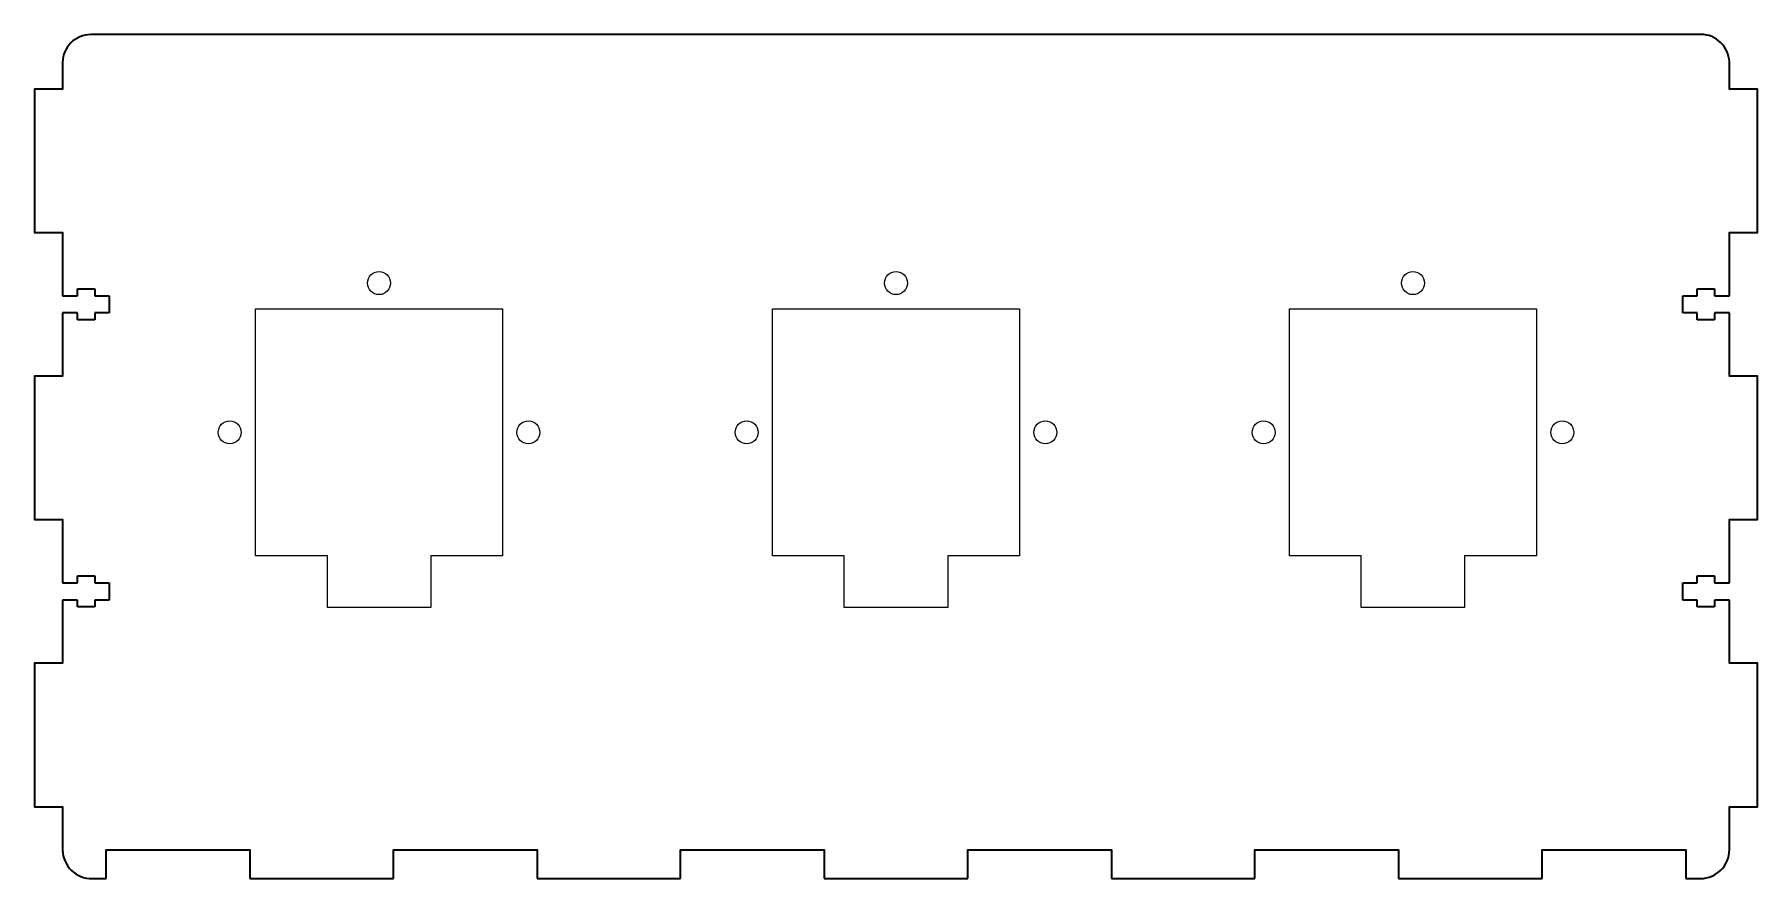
# Model space of a CAD drawing. Header units: millimetres. Extents: x -150 to 150, y -73 to 73.
import ezdxf

# ---------------------------------------------------------------- set-up
doc = ezdxf.new("R2010")
doc.units = ezdxf.units.MM
doc.header["$MEASUREMENT"] = 0
doc.layers.add('layer 1', color=18, linetype='Continuous')

msp = doc.modelspace()

# ---------------------------------------------------------------- linework, layer by layer
at = {"layer": 'layer 1', "color": 18}
for centre in [(-90, 30.2), (0, 30.2), (90, 30.2), (-116, 4.2), (-64, 4.2), (-26, 4.2), (26, 4.2), (64, 4.2), (116, 4.2)]:
    msp.add_circle(centre, 2, dxfattribs=at)
at = {"layer": 'layer 1', "color": 5, "lineweight": 35}
for points, knots in [([(145.1, 28), (145.1, 33.71), (145.1, 39), (145.1, 39), (145.1, 39), (150, 39), (150, 39), (150, 39), (150, 64), (150, 64), (150, 64), (145.1, 64), (145.1, 64), (145.1, 64), (145.1, 68.71), (145.1, 68.71), (145.1, 68.71), (145.06, 69.2), (145.06, 69.2), (145.06, 69.2), (144.97, 69.68), (144.97, 69.68), (144.97, 69.68), (144.83, 70.14), (144.83, 70.14), (144.83, 70.14), (144.66, 70.58), (144.66, 70.58), (144.66, 70.58), (144.44, 71), (144.44, 71), (144.44, 71), (144.19, 71.4), (144.19, 71.4), (144.19, 71.4), (143.9, 71.77), (143.9, 71.77), (143.9, 71.77), (143.58, 72.1), (143.58, 72.1), (143.58, 72.1), (143.23, 72.41), (143.23, 72.41), (143.23, 72.41), (142.86, 72.69), (142.86, 72.69), (142.86, 72.69), (142.45, 72.93), (142.45, 72.93), (142.45, 72.93), (142.02, 73.13), (142.02, 73.13), (142.02, 73.13), (141.58, 73.29), (141.58, 73.29), (141.58, 73.29), (141.11, 73.4), (141.11, 73.4), (141.11, 73.4), (140.63, 73.47), (140.63, 73.47), (140.63, 73.47), (140.13, 73.5), (140.13, 73.5), (140.13, 73.5), (-140.21, 73.5), (-140.21, 73.5), (-140.21, 73.5), (-140.71, 73.46), (-140.71, 73.46), (-140.71, 73.46), (-141.19, 73.38), (-141.19, 73.38), (-141.19, 73.38), (-141.65, 73.26), (-141.65, 73.26), (-141.65, 73.26), (-142.1, 73.09), (-142.1, 73.09), (-142.1, 73.09), (-142.52, 72.88), (-142.52, 72.88), (-142.52, 72.88), (-142.92, 72.64), (-142.92, 72.64), (-142.92, 72.64), (-143.3, 72.36), (-143.3, 72.36), (-143.3, 72.36), (-143.64, 72.04), (-143.64, 72.04), (-143.64, 72.04), (-143.96, 71.7), (-143.96, 71.7), (-143.96, 71.7), (-144.24, 71.33), (-144.24, 71.33), (-144.24, 71.33), (-144.48, 70.93), (-144.48, 70.93), (-144.48, 70.93), (-144.69, 70.5), (-144.69, 70.5), (-144.69, 70.5), (-144.86, 70.06), (-144.86, 70.06), (-144.86, 70.06), (-144.98, 69.59), (-144.98, 69.59), (-144.98, 69.59), (-145.06, 69.11), (-145.06, 69.11), (-145.06, 69.11), (-145.1, 68.62), (-145.1, 68.62), (-145.1, 68.62), (-145.1, 64), (-145.1, 64), (-145.1, 64), (-150, 64), (-150, 64), (-150, 64), (-150, 39), (-150, 39), (-150, 39), (-145.1, 39), (-145.1, 39), (-145.1, 39), (-145.1, 33.71), (-145.1, 28)], [16.3146182, 16.3146182, 16.3146182, 16.3146182, 16.3196173, 16.3196173, 16.3196173, 16.3304869, 16.3304869, 16.3304869, 16.3413565, 16.3413565, 16.3413565, 16.352226, 16.352226, 16.352226, 16.3630956, 16.3630956, 16.3630956, 16.3739652, 16.3739652, 16.3739652, 16.3848347, 16.3848347, 16.3848347, 16.3957043, 16.3957043, 16.3957043, 16.4065739, 16.4065739, 16.4065739, 16.4174434, 16.4174434, 16.4174434, 16.428313, 16.428313, 16.428313, 16.4391826, 16.4391826, 16.4391826, 16.4500521, 16.4500521, 16.4500521, 16.4609217, 16.4609217, 16.4609217, 16.4717913, 16.4717913, 16.4717913, 16.4826608, 16.4826608, 16.4826608, 16.4935304, 16.4935304, 16.4935304, 16.5043999, 16.5043999, 16.5043999, 16.5152695, 16.5152695, 16.5152695, 16.5261391, 16.5261391, 16.5261391, 16.5370086, 16.5370086, 16.5370086, 16.5478782, 16.5478782, 16.5478782, 16.5587478, 16.5587478, 16.5587478, 16.5696173, 16.5696173, 16.5696173, 16.5804869, 16.5804869, 16.5804869, 16.5913565, 16.5913565, 16.5913565, 16.602226, 16.602226, 16.602226, 16.6130956, 16.6130956, 16.6130956, 16.6239652, 16.6239652, 16.6239652, 16.6348347, 16.6348347, 16.6348347, 16.6457043, 16.6457043, 16.6457043, 16.6565739, 16.6565739, 16.6565739, 16.6674434, 16.6674434, 16.6674434, 16.678313, 16.678313, 16.678313, 16.6891826, 16.6891826, 16.6891826, 16.7000521, 16.7000521, 16.7000521, 16.7109217, 16.7109217, 16.7109217, 16.7217913, 16.7217913, 16.7217913, 16.7326608, 16.7326608, 16.7326608, 16.7435304, 16.7435304, 16.7435304, 16.7543999, 16.7543999, 16.7543999, 16.7652695, 16.7652695, 16.7652695, 16.7702688, 16.7702688, 16.7702688, 16.7702688]), ([(-145.1, 25), (-145.1, 19.29), (-145.1, 14), (-145.1, 14), (-145.1, 14), (-150, 14), (-150, 14), (-150, 14), (-150, -11), (-150, -11), (-150, -11), (-145.1, -11), (-145.1, -11), (-145.1, -11), (-145.1, -16.29), (-145.1, -22)], [8.79791971, 8.79791971, 8.79791971, 8.79791971, 8.8029186, 8.8029186, 8.8029186, 8.81378817, 8.81378817, 8.81378817, 8.82465773, 8.82465773, 8.82465773, 8.8355273, 8.8355273, 8.8355273, 8.84052625, 8.84052625, 8.84052625, 8.84052625]), ([(145.1, -22), (145.1, -16.29), (145.1, -11), (145.1, -11), (145.1, -11), (150, -11), (150, -11), (150, -11), (150, 14), (150, 14), (150, 14), (145.1, 14), (145.1, 14), (145.1, 14), (145.1, 19.29), (145.1, 25)], [15.43909294, 15.43909294, 15.43909294, 15.43909294, 15.44409172, 15.44409172, 15.44409172, 15.45496128, 15.45496128, 15.45496128, 15.46583085, 15.46583085, 15.46583085, 15.47670042, 15.47670042, 15.47670042, 15.48169948, 15.48169948, 15.48169948, 15.48169948]), ([(-145.1, -25), (-145.1, -30.71), (-145.1, -36), (-145.1, -36), (-145.1, -36), (-150, -36), (-150, -36), (-150, -36), (-150, -61), (-150, -61), (-150, -61), (-145.1, -61), (-145.1, -61), (-145.1, -61), (-145.1, -68.55), (-145.1, -68.55), (-145.1, -68.55), (-145.06, -69.07), (-145.06, -69.07), (-145.06, -69.07), (-144.98, -69.56), (-144.98, -69.56), (-144.98, -69.56), (-144.84, -70.05), (-144.84, -70.05), (-144.84, -70.05), (-144.67, -70.5), (-144.67, -70.5), (-144.67, -70.5), (-144.45, -70.94), (-144.45, -70.94), (-144.45, -70.94), (-144.19, -71.35), (-144.19, -71.35), (-144.19, -71.35), (-143.89, -71.73), (-143.89, -71.73), (-143.89, -71.73), (-143.56, -72.09), (-143.56, -72.09), (-143.56, -72.09), (-143.19, -72.4), (-143.19, -72.4), (-143.19, -72.4), (-142.8, -72.69), (-142.8, -72.69), (-142.8, -72.69), (-142.38, -72.93), (-142.38, -72.93), (-142.38, -72.93), (-141.94, -73.14), (-141.94, -73.14), (-141.94, -73.14), (-141.47, -73.3), (-141.47, -73.3), (-141.47, -73.3), (-140.99, -73.41), (-140.99, -73.41), (-140.99, -73.41), (-140.48, -73.48), (-140.48, -73.48), (-140.48, -73.48), (-139.97, -73.5), (-139.97, -73.5), (-139.97, -73.5), (-139.11, -73.5), (-137.5, -73.5)], [9.6648637, 9.6648637, 9.6648637, 9.6648637, 9.6698629, 9.6698629, 9.6698629, 9.6807325, 9.6807325, 9.6807325, 9.6916021, 9.6916021, 9.6916021, 9.7024716, 9.7024716, 9.7024716, 9.7133412, 9.7133412, 9.7133412, 9.7242108, 9.7242108, 9.7242108, 9.7350803, 9.7350803, 9.7350803, 9.7459499, 9.7459499, 9.7459499, 9.7568195, 9.7568195, 9.7568195, 9.767689, 9.767689, 9.767689, 9.7785586, 9.7785586, 9.7785586, 9.7894282, 9.7894282, 9.7894282, 9.8002977, 9.8002977, 9.8002977, 9.8111673, 9.8111673, 9.8111673, 9.8220369, 9.8220369, 9.8220369, 9.8329064, 9.8329064, 9.8329064, 9.843776, 9.843776, 9.843776, 9.8546455, 9.8546455, 9.8546455, 9.8655151, 9.8655151, 9.8655151, 9.8763847, 9.8763847, 9.8763847, 9.8872542, 9.8872542, 9.8872542, 9.8878548, 9.8878548, 9.8878548, 9.8878548]), ([(137.5, -73.5), (139.17, -73.5), (140.06, -73.5), (140.06, -73.5), (140.06, -73.5), (140.58, -73.47), (140.58, -73.47), (140.58, -73.47), (141.08, -73.4), (141.08, -73.4), (141.08, -73.4), (141.56, -73.27), (141.56, -73.27), (141.56, -73.27), (142.02, -73.1), (142.02, -73.1), (142.02, -73.1), (142.46, -72.89), (142.46, -72.89), (142.46, -72.89), (142.88, -72.64), (142.88, -72.64), (142.88, -72.64), (143.27, -72.35), (143.27, -72.35), (143.27, -72.35), (143.63, -72.02), (143.63, -72.02), (143.63, -72.02), (143.95, -71.67), (143.95, -71.67), (143.95, -71.67), (144.24, -71.28), (144.24, -71.28), (144.24, -71.28), (144.49, -70.86), (144.49, -70.86), (144.49, -70.86), (144.71, -70.42), (144.71, -70.42), (144.71, -70.42), (144.87, -69.96), (144.87, -69.96), (144.87, -69.96), (145, -69.48), (145, -69.48), (145, -69.48), (145.08, -68.98), (145.08, -68.98), (145.08, -68.98), (145.1, -68.46), (145.1, -68.46), (145.1, -68.46), (145.1, -61), (145.1, -61), (145.1, -61), (150, -61), (150, -61), (150, -61), (150, -36), (150, -36), (150, -36), (145.1, -36), (145.1, -36), (145.1, -36), (145.1, -30.71), (145.1, -25)], [14.3916829, 14.3916829, 14.3916829, 14.3916829, 14.3922949, 14.3922949, 14.3922949, 14.4031644, 14.4031644, 14.4031644, 14.414034, 14.414034, 14.414034, 14.4249036, 14.4249036, 14.4249036, 14.4357731, 14.4357731, 14.4357731, 14.4466427, 14.4466427, 14.4466427, 14.4575123, 14.4575123, 14.4575123, 14.4683818, 14.4683818, 14.4683818, 14.4792514, 14.4792514, 14.4792514, 14.490121, 14.490121, 14.490121, 14.5009905, 14.5009905, 14.5009905, 14.5118601, 14.5118601, 14.5118601, 14.5227297, 14.5227297, 14.5227297, 14.5335992, 14.5335992, 14.5335992, 14.5444688, 14.5444688, 14.5444688, 14.5553384, 14.5553384, 14.5553384, 14.5662079, 14.5662079, 14.5662079, 14.5770775, 14.5770775, 14.5770775, 14.5879471, 14.5879471, 14.5879471, 14.5988166, 14.5988166, 14.5988166, 14.6096862, 14.6096862, 14.6096862, 14.6146856, 14.6146856, 14.6146856, 14.6146856]), ([(-137.5, -73.5), (-137.5, -73.5), (-137.5, -68.5), (-137.5, -68.5), (-137.5, -68.5), (-112.5, -68.5), (-112.5, -68.5), (-112.5, -68.5), (-112.5, -73.5), (-112.5, -73.5)], [9.8878548, 9.8878548, 9.8878548, 9.8878548, 10.1378548, 10.1378548, 10.1378548, 10.3878548, 10.3878548, 10.3878548, 10.6378548, 10.6378548, 10.6378548, 10.6378548]), ([(-87.5, -73.5), (-87.5, -73.5), (-87.5, -68.5), (-87.5, -68.5), (-87.5, -68.5), (-62.5, -68.5), (-62.5, -68.5), (-62.5, -68.5), (-62.5, -73.5), (-62.5, -73.5)], [10.6387566, 10.6387566, 10.6387566, 10.6387566, 10.8887566, 10.8887566, 10.8887566, 11.1387566, 11.1387566, 11.1387566, 11.3887566, 11.3887566, 11.3887566, 11.3887566]), ([(-37.5, -73.5), (-37.5, -73.5), (-37.5, -68.5), (-37.5, -68.5), (-37.5, -68.5), (-12.5, -68.5), (-12.5, -68.5), (-12.5, -68.5), (-12.5, -73.5), (-12.5, -73.5)], [11.3894455, 11.3894455, 11.3894455, 11.3894455, 11.6394455, 11.6394455, 11.6394455, 11.8894455, 11.8894455, 11.8894455, 12.1394455, 12.1394455, 12.1394455, 12.1394455]), ([(12.5, -73.5), (12.5, -73.5), (12.5, -68.5), (12.5, -68.5), (12.5, -68.5), (37.5, -68.5), (37.5, -68.5), (37.5, -68.5), (37.5, -73.5), (37.5, -73.5)], [12.1400932, 12.1400932, 12.1400932, 12.1400932, 12.3900932, 12.3900932, 12.3900932, 12.6400932, 12.6400932, 12.6400932, 12.8900932, 12.8900932, 12.8900932, 12.8900932]), ([(62.5, -73.5), (62.5, -73.5), (62.5, -68.5), (62.5, -68.5), (62.5, -68.5), (87.5, -68.5), (87.5, -68.5), (87.5, -68.5), (87.5, -73.5), (87.5, -73.5)], [12.8907819, 12.8907819, 12.8907819, 12.8907819, 13.1407819, 13.1407819, 13.1407819, 13.3907819, 13.3907819, 13.3907819, 13.6407819, 13.6407819, 13.6407819, 13.6407819]), ([(112.5, -73.5), (112.5, -73.5), (112.5, -68.5), (112.5, -68.5), (112.5, -68.5), (137.5, -68.5), (137.5, -68.5), (137.5, -68.5), (137.5, -73.5), (137.5, -73.5)], [13.6416829, 13.6416829, 13.6416829, 13.6416829, 13.8916829, 13.8916829, 13.8916829, 14.1416829, 14.1416829, 14.1416829, 14.3916829, 14.3916829, 14.3916829, 14.3916829])]:
    msp.add_open_spline(points, degree=3, knots=knots, dxfattribs=at)
for points in [[(-145.1, 28), (-143.79, 28), (-142.5, 28), (-142.5, 28)], [(-142.5, 28), (-142.5, 28), (-142.5, 29.2), (-142.5, 29.2)], [(-142.5, 29.2), (-142.5, 29.2), (-139.5, 29.2), (-139.5, 29.2)], [(-139.5, 29.2), (-139.5, 29.2), (-139.5, 28), (-139.5, 28)], [(-139.5, 28), (-139.5, 28), (-137, 28), (-137, 28)], [(-137, 28), (-137, 28), (-137, 25), (-137, 25)], [(137, 25), (137, 25), (137, 28), (137, 28)], [(137, 28), (137, 28), (139.5, 28), (139.5, 28)], [(139.5, 28), (139.5, 28), (139.5, 29.2), (139.5, 29.2)], [(139.5, 29.2), (139.5, 29.2), (142.5, 29.2), (142.5, 29.2)], [(142.5, 29.2), (142.5, 29.2), (142.5, 28), (142.5, 28)], [(142.5, 28), (142.5, 28), (143.8, 28), (145.1, 28)], [(-142.5, 25), (-142.5, 25), (-143.79, 25), (-145.1, 25)], [(-142.5, 23.8), (-142.5, 23.8), (-142.5, 25), (-142.5, 25)], [(-137, 25), (-137, 25), (-139.5, 25), (-139.5, 25)], [(-139.5, 25), (-139.5, 25), (-139.5, 23.8), (-139.5, 23.8)], [(139.5, 25), (139.5, 25), (137, 25), (137, 25)], [(139.5, 23.8), (139.5, 23.8), (139.5, 25), (139.5, 25)], [(145.1, 25), (143.8, 25), (142.5, 25), (142.5, 25)], [(142.5, 25), (142.5, 25), (142.5, 23.8), (142.5, 23.8)], [(-139.5, 23.8), (-139.5, 23.8), (-142.5, 23.8), (-142.5, 23.8)], [(142.5, 23.8), (142.5, 23.8), (139.5, 23.8), (139.5, 23.8)], [(-142.5, -22), (-142.5, -22), (-142.5, -20.8), (-142.5, -20.8)], [(-142.5, -20.8), (-142.5, -20.8), (-139.5, -20.8), (-139.5, -20.8)], [(-139.5, -20.8), (-139.5, -20.8), (-139.5, -22), (-139.5, -22)], [(139.5, -22), (139.5, -22), (139.5, -20.8), (139.5, -20.8)], [(139.5, -20.8), (139.5, -20.8), (142.5, -20.8), (142.5, -20.8)], [(142.5, -20.8), (142.5, -20.8), (142.5, -22), (142.5, -22)], [(-145.1, -22), (-143.73, -22), (-142.5, -22), (-142.5, -22)], [(-139.5, -22), (-139.5, -22), (-137, -22), (-137, -22)], [(-137, -22), (-137, -22), (-137, -25), (-137, -25)], [(137, -25), (137, -25), (137, -22), (137, -22)], [(137, -22), (137, -22), (139.5, -22), (139.5, -22)], [(142.5, -22), (142.5, -22), (143.73, -22), (145.1, -22)], [(-142.5, -25), (-142.5, -25), (-143.73, -25), (-145.1, -25)], [(-142.5, -26.2), (-142.5, -26.2), (-142.5, -25), (-142.5, -25)], [(-139.5, -26.2), (-139.5, -26.2), (-142.5, -26.2), (-142.5, -26.2)], [(-137, -25), (-137, -25), (-139.5, -25), (-139.5, -25)], [(-139.5, -25), (-139.5, -25), (-139.5, -26.2), (-139.5, -26.2)], [(139.5, -25), (139.5, -25), (137, -25), (137, -25)], [(139.5, -26.2), (139.5, -26.2), (139.5, -25), (139.5, -25)], [(142.5, -26.2), (142.5, -26.2), (139.5, -26.2), (139.5, -26.2)], [(145.1, -25), (143.73, -25), (142.5, -25), (142.5, -25)], [(142.5, -25), (142.5, -25), (142.5, -26.2), (142.5, -26.2)], [(-112.5, -73.5), (-105.24, -73.5), (-96.8, -73.5), (-87.5, -73.5)], [(-62.5, -73.5), (-54.47, -73.5), (-46.08, -73.5), (-37.5, -73.5)], [(-12.5, -73.5), (-4.19, -73.5), (4.19, -73.5), (12.5, -73.5)], [(37.5, -73.5), (46.08, -73.5), (54.46, -73.5), (62.5, -73.5)], [(87.5, -73.5), (96.8, -73.5), (105.24, -73.5), (112.5, -73.5)]]:
    msp.add_open_spline(points, degree=3, dxfattribs=at)
at = {"layer": 'layer 1', "color": 18}
for points, knots in [([(-99, -17.3), (-106.03, -17.3), (-111.5, -17.3), (-111.5, -17.3), (-111.5, -17.3), (-111.5, 25.7), (-111.5, 25.7), (-111.5, 25.7), (-68.5, 25.7), (-68.5, 25.7), (-68.5, 25.7), (-68.5, -17.3), (-68.5, -17.3), (-68.5, -17.3), (-73.97, -17.3), (-81, -17.3)], [0.6608631, 0.6608631, 0.6608631, 0.6608631, 0.75, 0.75, 0.75, 1, 1, 1, 1.25, 1.25, 1.25, 1.5, 1.5, 1.5, 1.5891268, 1.5891268, 1.5891268, 1.5891268]), ([(-9, -17.3), (-16.03, -17.3), (-21.5, -17.3), (-21.5, -17.3), (-21.5, -17.3), (-21.5, 25.7), (-21.5, 25.7), (-21.5, 25.7), (21.5, 25.7), (21.5, 25.7), (21.5, 25.7), (21.5, -17.3), (21.5, -17.3), (21.5, -17.3), (16.03, -17.3), (9, -17.3)], [1.5, 1.5, 1.5, 1.5, 1.5891369, 1.5891369, 1.5891369, 1.8391369, 1.8391369, 1.8391369, 2.0891369, 2.0891369, 2.0891369, 2.3391369, 2.3391369, 2.3391369, 2.4282637, 2.4282637, 2.4282637, 2.4282637]), ([(81, -17.3), (73.96, -17.3), (68.5, -17.3), (68.5, -17.3), (68.5, -17.3), (68.5, 25.7), (68.5, 25.7), (68.5, 25.7), (111.5, 25.7), (111.5, 25.7), (111.5, 25.7), (111.5, -17.3), (111.5, -17.3), (111.5, -17.3), (106.03, -17.3), (99, -17.3)], [0.6608631, 0.6608631, 0.6608631, 0.6608631, 0.75, 0.75, 0.75, 1, 1, 1, 1.25, 1.25, 1.25, 1.5, 1.5, 1.5, 1.5891268, 1.5891268, 1.5891268, 1.5891268]), ([(-81, -17.3), (-81, -17.3), (-81, -26.3), (-81, -26.3), (-81, -26.3), (-99, -26.3), (-99, -26.3), (-99, -26.3), (-99, -17.3), (-99, -17.3)], [1.5891268, 1.5891268, 1.5891268, 1.5891268, 1.8391268, 1.8391268, 1.8391268, 2.0891268, 2.0891268, 2.0891268, 2.3391268, 2.3391268, 2.3391268, 2.3391268]), ([(9, -17.3), (9, -17.3), (9, -26.3), (9, -26.3), (9, -26.3), (-9, -26.3), (-9, -26.3), (-9, -26.3), (-9, -17.3), (-9, -17.3)], [0.75, 0.75, 0.75, 0.75, 1, 1, 1, 1.25, 1.25, 1.25, 1.5, 1.5, 1.5, 1.5]), ([(99, -17.3), (99, -17.3), (99, -26.3), (99, -26.3), (99, -26.3), (81, -26.3), (81, -26.3), (81, -26.3), (81, -17.3), (81, -17.3)], [1.5891268, 1.5891268, 1.5891268, 1.5891268, 1.8391268, 1.8391268, 1.8391268, 2.0891268, 2.0891268, 2.0891268, 2.3391268, 2.3391268, 2.3391268, 2.3391268])]:
    msp.add_open_spline(points, degree=3, knots=knots, dxfattribs=at)

doc.saveas('drawing.dxf')
